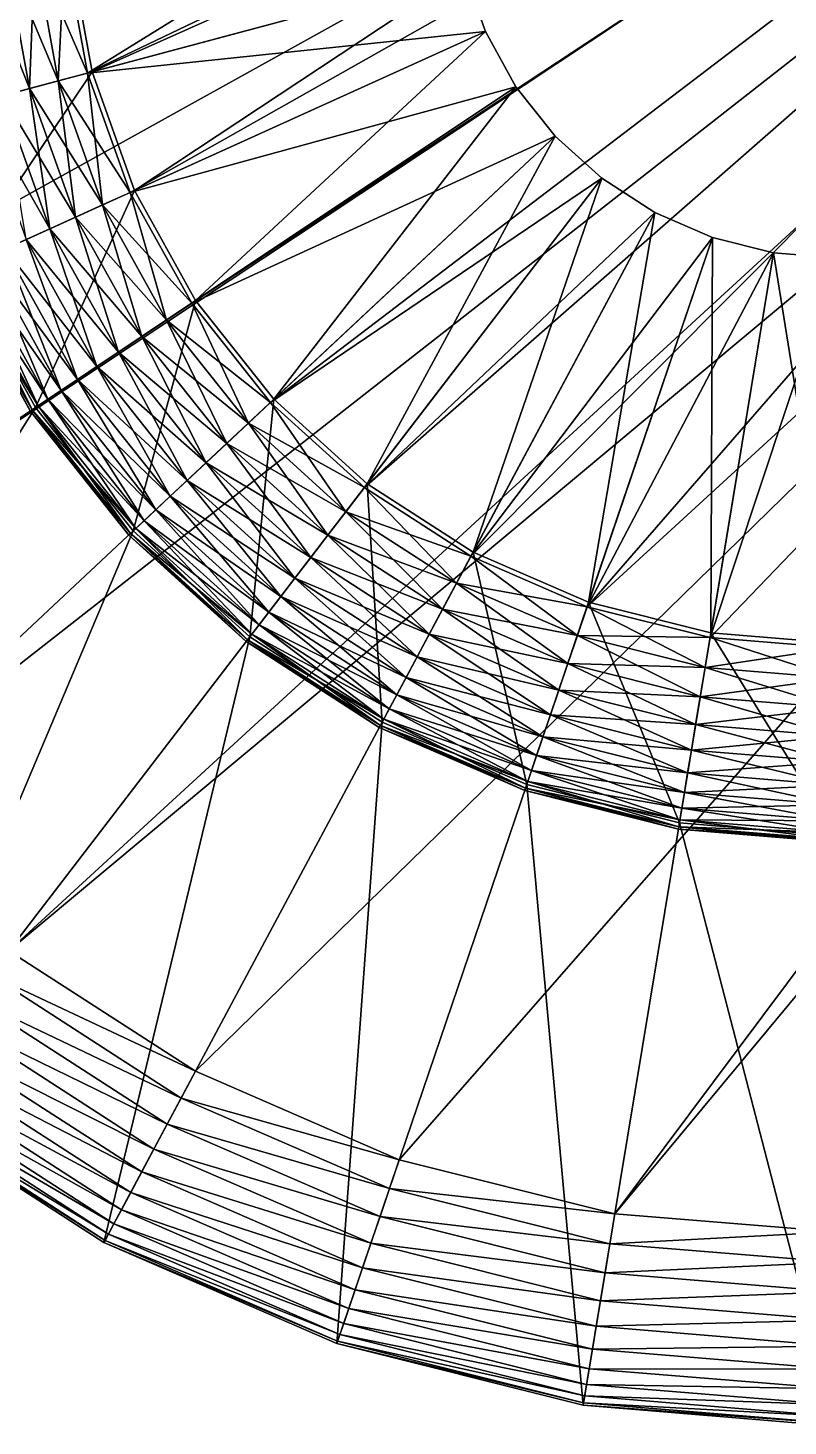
# Model space of a CAD drawing. Header units: millimetres. Extents: x 19.3 to 105.6, y 153.8 to 217.3.
# Drawn here: x 23.56 to 26.67, y 153.79 to 159.51 of the extents above; entities that cross this region are included whole.
import ezdxf

# ---------------------------------------------------------------- set-up
doc = ezdxf.new("R2010")
doc.units = ezdxf.units.MM
doc.layers.get('0').update_dxf_attribs({"color": 132, "linetype": 'CONTINUOUS'})

msp = doc.modelspace()

# ---------------------------------------------------------------- linework, layer by layer
at = {"invisible_edges": 16}
for points in [[(21.336, 159.6001, 21.4312), (21.4982, 158.7063, 21.4312), (31.8749, 163.4442, 21.4312)], [(21.4982, 158.7063, 21.4312), (21.8039, 157.8508, 21.4312), (31.8749, 163.4442, 21.4312)], [(31.8749, 163.4442, 21.4312), (21.8039, 157.8508, 21.4312), (22.2449, 157.0567, 21.4312)], [(31.8749, 163.4442, 21.4312), (22.2449, 157.0567, 21.4312), (22.8095, 156.345, 21.4312)], [(23.4824, 155.7348, 21.4312), (31.8749, 163.4442, 21.4312), (22.8095, 156.345, 21.4312)], [(23.4824, 155.7348, 21.4312), (32.2132, 163.0252, 21.4312), (31.8749, 163.4442, 21.4312)], [(30.1599, 163.2579, 19.0436), (23.8047, 159.3233, 19.0436), (23.7122, 159.833, 19.0436)], [(30.5543, 162.5517, 19.0436), (23.8047, 159.3233, 19.0436), (30.1599, 163.2579, 19.0436)], [(24.2458, 155.2424, 21.4312), (32.2132, 163.0252, 21.4312), (23.4824, 155.7348, 21.4312)], [(25.0792, 154.881, 21.4312), (32.2132, 163.0252, 21.4312), (24.2458, 155.2424, 21.4312)], [(25.9604, 154.6602, 21.4312), (32.2132, 163.0252, 21.4312), (25.0792, 154.881, 21.4312)], [(25.9604, 154.6602, 21.4312), (32.6174, 162.6695, 21.4312), (32.2132, 163.0252, 21.4312)], [(26.8657, 154.5859, 21.4312), (32.6174, 162.6695, 21.4312), (25.9604, 154.6602, 21.4312)], [(30.5543, 162.5517, 19.0436), (23.9791, 158.8354, 19.0436), (23.8047, 159.3233, 19.0436)], [(24.2306, 158.3826, 19.0436), (23.9791, 158.8354, 19.0436), (30.5543, 162.5517, 19.0436)], [(24.5525, 157.9767, 19.0436), (24.2306, 158.3826, 19.0436), (30.5543, 162.5517, 19.0436)], [(24.5525, 157.9767, 19.0436), (30.5543, 162.5517, 19.0436), (24.9363, 157.6287, 19.0436)], [(30.5543, 162.5517, 19.0436), (25.3716, 157.3479, 19.0436), (24.9363, 157.6287, 19.0436)], [(30.5543, 162.5517, 19.0436), (25.8469, 157.1418, 19.0436), (25.3716, 157.3479, 19.0436)], [(31.0625, 161.9224, 19.0436), (25.8469, 157.1418, 19.0436), (30.5543, 162.5517, 19.0436)], [(31.0625, 161.9224, 19.0436), (26.3494, 157.0158, 19.0436), (25.8469, 157.1418, 19.0436)], [(26.8657, 156.9735, 19.0436), (26.3494, 157.0158, 19.0436), (31.0625, 161.9224, 19.0436)], [(25.2985, 159.9885), (23.8231, 159.3282), (23.7312, 159.8349)], [(25.3444, 159.7352), (23.8231, 159.3282), (25.2985, 159.9885)], [(22.9475, 159.7581, 0.7874), (23.7312, 159.8349), (23.0625, 159.1247, 0.7874)], [(23.0625, 159.1247, 0.7874), (23.7312, 159.8349), (23.8231, 159.3282)], [(23.5678, 159.2599, 4.8013), (23.4681, 159.8091, 4.8013), (23.3536, 159.7979, 4.849)], [(23.4566, 159.2302, 18.9571), (23.4681, 159.8091, 19.0048), (23.5678, 159.2599, 19.0048)], [(23.6848, 159.2912, 4.7723), (23.5886, 159.8209, 4.7723), (23.4681, 159.8091, 4.8013)], [(23.5678, 159.2599, 19.0048), (23.4681, 159.8091, 19.0048), (23.5886, 159.8209, 19.0339)], [(23.6848, 159.2912, 4.7723), (23.4681, 159.8091, 4.8013), (23.5678, 159.2599, 4.8013)], [(23.5678, 159.2599, 19.0048), (23.5886, 159.8209, 19.0339), (23.6848, 159.2912, 19.0339)], [(23.8047, 159.3233, 4.7625), (23.7122, 159.833, 4.7625), (23.5886, 159.8209, 4.7723)], [(23.6848, 159.2912, 19.0339), (23.5886, 159.8209, 19.0339), (23.7122, 159.833, 19.0436)], [(23.8047, 159.3233, 4.7625), (23.5886, 159.8209, 4.7723), (23.6848, 159.2912, 4.7723)], [(23.6848, 159.2912, 19.0339), (23.7122, 159.833, 19.0436), (23.8047, 159.3233, 19.0436)], [(23.8047, 159.3233, 4.7625), (25.3444, 159.7352, 4.7625), (23.7122, 159.833, 4.7625)], [(23.5678, 159.2599, 4.8013), (23.3536, 159.7979, 4.849), (23.4566, 159.2302, 4.849)], [(23.8047, 159.3233, 4.7625), (25.4311, 159.4927, 4.7625), (25.3444, 159.7352, 4.7625)], [(25.3444, 159.7352), (23.9964, 158.8433), (23.8231, 159.3282)], [(25.4311, 159.4927), (23.9964, 158.8433), (25.3444, 159.7352)], [(25.3444, 159.7352), (25.3444, 159.7352, 4.7625), (25.4311, 159.4927, 4.7625)], [(25.3444, 159.7352), (25.4311, 159.4927, 4.7625), (25.4311, 159.4927)], [(23.9791, 158.8354, 4.7625), (25.4311, 159.4927, 4.7625), (23.8047, 159.3233, 4.7625)], [(23.9791, 158.8354, 4.7625), (25.5561, 159.2676, 4.7625), (25.4311, 159.4927, 4.7625)], [(25.4311, 159.4927), (24.2464, 158.3931), (23.9964, 158.8433)], [(25.5561, 159.2676), (24.2464, 158.3931), (25.4311, 159.4927)], [(25.4311, 159.4927), (25.4311, 159.4927, 4.7625), (25.5561, 159.2676, 4.7625)], [(25.4311, 159.4927), (25.5561, 159.2676, 4.7625), (25.5561, 159.2676)], [(23.0625, 159.1247, 0.7874), (23.8231, 159.3282), (23.2791, 158.5186, 0.7874)], [(23.2791, 158.5186, 0.7874), (23.8231, 159.3282), (23.9964, 158.8433)], [(23.9791, 158.8354, 4.7625), (23.8047, 159.3233, 4.7625), (23.6848, 159.2912, 4.7723)], [(23.8659, 158.7843, 19.0339), (23.6848, 159.2912, 19.0339), (23.8047, 159.3233, 19.0436)], [(23.8659, 158.7843, 19.0339), (23.8047, 159.3233, 19.0436), (23.9791, 158.8354, 19.0436)], [(23.7556, 158.7343, 4.8013), (23.5678, 159.2599, 4.8013), (23.4566, 159.2302, 4.849)], [(23.6508, 158.6868, 18.9571), (23.4566, 159.2302, 18.9571), (23.5678, 159.2599, 19.0048)], [(23.8659, 158.7843, 4.7723), (23.6848, 159.2912, 4.7723), (23.5678, 159.2599, 4.8013)], [(23.7556, 158.7343, 19.0048), (23.5678, 159.2599, 19.0048), (23.6848, 159.2912, 19.0339)], [(23.8659, 158.7843, 4.7723), (23.5678, 159.2599, 4.8013), (23.7556, 158.7343, 4.8013)], [(23.6508, 158.6868, 18.9571), (23.5678, 159.2599, 19.0048), (23.7556, 158.7343, 19.0048)], [(23.9791, 158.8354, 4.7625), (23.6848, 159.2912, 4.7723), (23.8659, 158.7843, 4.7723)], [(23.7556, 158.7343, 19.0048), (23.6848, 159.2912, 19.0339), (23.8659, 158.7843, 19.0339)], [(24.2306, 158.3826, 4.7625), (25.5561, 159.2676, 4.7625), (23.9791, 158.8354, 4.7625)], [(24.2306, 158.3826, 4.7625), (25.7161, 159.0659, 4.7625), (25.5561, 159.2676, 4.7625)], [(25.5561, 159.2676), (24.5664, 157.9897), (24.2464, 158.3931)], [(25.7161, 159.0659), (24.5664, 157.9897), (25.5561, 159.2676)], [(25.5561, 159.2676), (25.5561, 159.2676, 4.7625), (25.7161, 159.0659, 4.7625)], [(25.5561, 159.2676), (25.7161, 159.0659, 4.7625), (25.7161, 159.0659)], [(23.6508, 158.6868, 4.849), (23.4566, 159.2302, 4.849), (23.354, 159.2027, 4.9141)], [(23.6508, 158.6868, 4.849), (23.354, 159.2027, 4.9141), (23.554, 158.6431, 4.9141)], [(23.7556, 158.7343, 4.8013), (23.4566, 159.2302, 4.849), (23.6508, 158.6868, 4.849)], [(23.554, 158.6431, 18.8921), (23.4566, 159.2302, 18.9571), (23.6508, 158.6868, 18.9571)], [(24.5525, 157.9767, 4.7625), (25.7161, 159.0659, 4.7625), (24.2306, 158.3826, 4.7625)], [(24.5525, 157.9767, 4.7625), (25.9068, 158.893, 4.7625), (25.7161, 159.0659, 4.7625)], [(25.7161, 159.0659), (24.9479, 157.6438), (24.5664, 157.9897)], [(25.9068, 158.893), (24.9479, 157.6438), (25.7161, 159.0659)], [(25.7161, 159.0659), (25.7161, 159.0659, 4.7625), (25.9068, 158.893, 4.7625)], [(25.7161, 159.0659), (25.9068, 158.893, 4.7625), (25.9068, 158.893)], [(24.9363, 157.6287, 4.7625), (25.9068, 158.893, 4.7625), (24.5525, 157.9767, 4.7625)], [(24.9363, 157.6287, 4.7625), (26.1232, 158.7534, 4.7625), (25.9068, 158.893, 4.7625)], [(25.9068, 158.893), (25.3806, 157.3647), (24.9479, 157.6438)], [(26.1232, 158.7534), (25.3806, 157.3647), (25.9068, 158.893)], [(25.9068, 158.893), (25.9068, 158.893, 4.7625), (26.1232, 158.7534, 4.7625)], [(25.9068, 158.893), (26.1232, 158.7534, 4.7625), (26.1232, 158.7534)], [(23.2791, 158.5186, 0.7874), (23.9964, 158.8433), (23.5916, 157.9559, 0.7874)], [(23.5916, 157.9559, 0.7874), (23.9964, 158.8433), (24.2464, 158.3931)], [(24.2306, 158.3826, 4.7625), (23.9791, 158.8354, 4.7625), (23.8659, 158.7843, 4.7723)], [(24.1273, 158.3136, 19.0339), (23.8659, 158.7843, 19.0339), (23.9791, 158.8354, 19.0436)], [(24.1273, 158.3136, 19.0339), (23.9791, 158.8354, 19.0436), (24.2306, 158.3826, 19.0436)], [(24.1273, 158.3136, 4.7723), (23.8659, 158.7843, 4.7723), (23.7556, 158.7343, 4.8013)], [(24.0266, 158.2463, 19.0048), (23.7556, 158.7343, 19.0048), (23.8659, 158.7843, 19.0339)], [(24.2306, 158.3826, 4.7625), (23.8659, 158.7843, 4.7723), (24.1273, 158.3136, 4.7723)], [(24.0266, 158.2463, 19.0048), (23.8659, 158.7843, 19.0339), (24.1273, 158.3136, 19.0339)], [(24.0266, 158.2463, 4.8013), (23.7556, 158.7343, 4.8013), (23.6508, 158.6868, 4.849)], [(23.9309, 158.1824, 18.9571), (23.6508, 158.6868, 18.9571), (23.7556, 158.7343, 19.0048)], [(24.1273, 158.3136, 4.7723), (23.7556, 158.7343, 4.8013), (24.0266, 158.2463, 4.8013)], [(23.9309, 158.1824, 18.9571), (23.7556, 158.7343, 19.0048), (24.0266, 158.2463, 19.0048)], [(25.3716, 157.3479, 4.7625), (26.1232, 158.7534, 4.7625), (24.9363, 157.6287, 4.7625)], [(25.3716, 157.3479, 4.7625), (26.3594, 158.651, 4.7625), (26.1232, 158.7534, 4.7625)], [(26.1232, 158.7534), (25.853, 157.1598), (25.3806, 157.3647)], [(26.3594, 158.651), (25.853, 157.1598), (26.1232, 158.7534)], [(26.1232, 158.7534), (26.1232, 158.7534, 4.7625), (26.3594, 158.651, 4.7625)], [(26.1232, 158.7534), (26.3594, 158.651, 4.7625), (26.3594, 158.651)], [(23.9309, 158.1824, 4.849), (23.6508, 158.6868, 4.849), (23.554, 158.6431, 4.9141)], [(23.8426, 158.1235, 18.8921), (23.554, 158.6431, 18.8921), (23.6508, 158.6868, 18.9571)], [(24.0266, 158.2463, 4.8013), (23.6508, 158.6868, 4.849), (23.9309, 158.1824, 4.849)], [(23.8426, 158.1235, 18.8921), (23.6508, 158.6868, 18.9571), (23.9309, 158.1824, 18.9571)], [(23.8426, 158.1235, 4.9141), (23.554, 158.6431, 4.9141), (23.4677, 158.604, 4.995)], [(23.7638, 158.0709, 18.8112), (23.4677, 158.604, 18.8112), (23.554, 158.6431, 18.8921)], [(23.9309, 158.1824, 4.849), (23.554, 158.6431, 4.9141), (23.8426, 158.1235, 4.9141)], [(23.7638, 158.0709, 18.8112), (23.554, 158.6431, 18.8921), (23.8426, 158.1235, 18.8921)], [(25.8469, 157.1418, 4.7625), (26.3594, 158.651, 4.7625), (25.3716, 157.3479, 4.7625)], [(25.8469, 157.1418, 4.7625), (26.6091, 158.5884, 4.7625), (26.3594, 158.651, 4.7625)], [(26.3594, 158.651), (26.3525, 157.0347), (25.853, 157.1598)], [(26.6091, 158.5884), (26.3525, 157.0347), (26.3594, 158.651)], [(26.3594, 158.651), (26.3594, 158.651, 4.7625), (26.6091, 158.5884, 4.7625)], [(26.3594, 158.651), (26.6091, 158.5884, 4.7625), (26.6091, 158.5884)], [(23.6965, 158.026, 5.0897), (23.3941, 158.5706, 5.0897), (23.3348, 158.5438, 5.1959)], [(23.6424, 157.9898, 18.6103), (23.3348, 158.5438, 18.6103), (23.3941, 158.5706, 18.7165)], [(23.7638, 158.0709, 4.995), (23.4677, 158.604, 4.995), (23.3941, 158.5706, 5.0897)], [(23.6965, 158.026, 18.7165), (23.3941, 158.5706, 18.7165), (23.4677, 158.604, 18.8112)], [(23.7638, 158.0709, 4.995), (23.3941, 158.5706, 5.0897), (23.6965, 158.026, 5.0897)], [(23.6424, 157.9898, 18.6103), (23.3941, 158.5706, 18.7165), (23.6965, 158.026, 18.7165)], [(23.8426, 158.1235, 4.9141), (23.4677, 158.604, 4.995), (23.7638, 158.0709, 4.995)], [(23.6965, 158.026, 18.7165), (23.4677, 158.604, 18.8112), (23.7638, 158.0709, 18.8112)], [(26.3494, 157.0158, 4.7625), (26.6091, 158.5884, 4.7625), (25.8469, 157.1418, 4.7625)], [(26.3494, 157.0158, 4.7625), (26.8657, 158.5674, 4.7625), (26.6091, 158.5884, 4.7625)], [(26.8657, 156.9735, 4.7625), (26.8657, 158.5674, 4.7625), (26.3494, 157.0158, 4.7625)], [(26.6091, 158.5884), (26.8657, 156.9926), (26.3525, 157.0347)], [(26.8657, 158.5674), (26.8657, 156.9926), (26.6091, 158.5884)], [(26.6091, 158.5884), (26.6091, 158.5884, 4.7625), (26.8657, 158.5674, 4.7625)], [(26.6091, 158.5884), (26.8657, 158.5674, 4.7625), (26.8657, 158.5674)], [(21.5848, 156.6159, 2.3749), (23.2791, 158.5186, 2.3749), (23.5916, 157.9559, 2.3749)], [(23.5786, 157.9472, 5.4321), (23.2649, 158.5122, 5.4321), (23.256, 158.5081, 5.5563)], [(23.5705, 157.9418, 18.2499), (23.256, 158.5081, 18.2499), (23.2649, 158.5122, 18.3741)], [(23.5705, 157.9418, 18.2499), (23.5705, 157.9418, 5.5563), (23.256, 158.5081, 5.5563)], [(23.5705, 157.9418, 18.2499), (23.256, 158.5081, 5.5563), (23.256, 158.5081, 18.2499)], [(23.5786, 157.9472, 5.4321), (23.256, 158.5081, 5.5563), (23.5705, 157.9418, 5.5563)], [(23.6028, 157.9633, 5.311), (23.2913, 158.5242, 5.311), (23.2649, 158.5122, 5.4321)], [(23.5786, 157.9472, 18.3741), (23.2649, 158.5122, 18.3741), (23.2913, 158.5242, 18.4952)], [(23.6028, 157.9633, 5.311), (23.2649, 158.5122, 5.4321), (23.5786, 157.9472, 5.4321)], [(23.5705, 157.9418, 18.2499), (23.2649, 158.5122, 18.3741), (23.5786, 157.9472, 18.3741)], [(23.2791, 158.5186, 2.3749), (23.2791, 158.5186, 0.7874), (23.5916, 157.9559, 0.7874)], [(23.2791, 158.5186, 2.3749), (23.5916, 157.9559, 0.7874), (23.5916, 157.9559, 2.3749)], [(23.6424, 157.9898, 5.1959), (23.3348, 158.5438, 5.1959), (23.2913, 158.5242, 5.311)], [(23.6028, 157.9633, 18.4952), (23.2913, 158.5242, 18.4952), (23.3348, 158.5438, 18.6103)], [(23.6424, 157.9898, 5.1959), (23.2913, 158.5242, 5.311), (23.6028, 157.9633, 5.311)], [(23.5786, 157.9472, 18.3741), (23.2913, 158.5242, 18.4952), (23.6028, 157.9633, 18.4952)], [(23.6965, 158.026, 5.0897), (23.3348, 158.5438, 5.1959), (23.6424, 157.9898, 5.1959)], [(23.6028, 157.9633, 18.4952), (23.3348, 158.5438, 18.6103), (23.6424, 157.9898, 18.6103)], [(23.5916, 157.9559, 0.7874), (24.2464, 158.3931), (23.9916, 157.4516, 0.7874)], [(23.9916, 157.4516, 0.7874), (24.2464, 158.3931), (24.5664, 157.9897)], [(24.5525, 157.9767, 4.7625), (24.2306, 158.3826, 4.7625), (24.1273, 158.3136, 4.7723)], [(24.4619, 157.8918, 19.0339), (24.1273, 158.3136, 19.0339), (24.2306, 158.3826, 19.0436)], [(24.4619, 157.8918, 19.0339), (24.2306, 158.3826, 19.0436), (24.5525, 157.9767, 19.0436)], [(24.4619, 157.8918, 4.7723), (24.1273, 158.3136, 4.7723), (24.0266, 158.2463, 4.8013)], [(24.3734, 157.8091, 19.0048), (24.0266, 158.2463, 19.0048), (24.1273, 158.3136, 19.0339)], [(24.5525, 157.9767, 4.7625), (24.1273, 158.3136, 4.7723), (24.4619, 157.8918, 4.7723)], [(24.3734, 157.8091, 19.0048), (24.1273, 158.3136, 19.0339), (24.4619, 157.8918, 19.0339)], [(24.3734, 157.8091, 4.8013), (24.0266, 158.2463, 4.8013), (23.9309, 158.1824, 4.849)], [(24.2894, 157.7304, 18.9571), (23.9309, 158.1824, 18.9571), (24.0266, 158.2463, 19.0048)], [(24.4619, 157.8918, 4.7723), (24.0266, 158.2463, 4.8013), (24.3734, 157.8091, 4.8013)], [(24.2894, 157.7304, 18.9571), (24.0266, 158.2463, 19.0048), (24.3734, 157.8091, 19.0048)], [(24.2894, 157.7304, 4.849), (23.9309, 158.1824, 4.849), (23.8426, 158.1235, 4.9141)], [(24.2119, 157.6578, 18.8921), (23.8426, 158.1235, 18.8921), (23.9309, 158.1824, 18.9571)], [(24.3734, 157.8091, 4.8013), (23.9309, 158.1824, 4.849), (24.2894, 157.7304, 4.849)], [(24.2119, 157.6578, 18.8921), (23.9309, 158.1824, 18.9571), (24.2894, 157.7304, 18.9571)], [(24.2119, 157.6578, 4.9141), (23.8426, 158.1235, 4.9141), (23.7638, 158.0709, 4.995)], [(24.1428, 157.5931, 18.8112), (23.7638, 158.0709, 18.8112), (23.8426, 158.1235, 18.8921)], [(24.2894, 157.7304, 4.849), (23.8426, 158.1235, 4.9141), (24.2119, 157.6578, 4.9141)], [(24.1428, 157.5931, 18.8112), (23.8426, 158.1235, 18.8921), (24.2119, 157.6578, 18.8921)], [(24.1428, 157.5931, 4.995), (23.7638, 158.0709, 4.995), (23.6965, 158.026, 5.0897)], [(24.0837, 157.5378, 18.7165), (23.6965, 158.026, 18.7165), (23.7638, 158.0709, 18.8112)], [(24.2119, 157.6578, 4.9141), (23.7638, 158.0709, 4.995), (24.1428, 157.5931, 4.995)], [(24.0837, 157.5378, 18.7165), (23.7638, 158.0709, 18.8112), (24.1428, 157.5931, 18.8112)], [(24.0362, 157.4933, 5.1959), (23.6424, 157.9898, 5.1959), (23.6028, 157.9633, 5.311)], [(24.0014, 157.4608, 18.4952), (23.6028, 157.9633, 18.4952), (23.6424, 157.9898, 18.6103)], [(24.0837, 157.5378, 5.0897), (23.6965, 158.026, 5.0897), (23.6424, 157.9898, 5.1959)], [(24.0362, 157.4933, 18.6103), (23.6424, 157.9898, 18.6103), (23.6965, 158.026, 18.7165)], [(24.0837, 157.5378, 5.0897), (23.6424, 157.9898, 5.1959), (24.0362, 157.4933, 5.1959)], [(24.0014, 157.4608, 18.4952), (23.6424, 157.9898, 18.6103), (24.0362, 157.4933, 18.6103)], [(24.1428, 157.5931, 4.995), (23.6965, 158.026, 5.0897), (24.0837, 157.5378, 5.0897)], [(24.0362, 157.4933, 18.6103), (23.6965, 158.026, 18.7165), (24.0837, 157.5378, 18.7165)], [(23.9916, 157.4516, 0.7874), (24.5664, 157.9897), (24.4684, 157.0192, 0.7874)], [(24.4684, 157.0192, 0.7874), (24.5664, 157.9897), (24.9479, 157.6438)], [(21.5848, 156.6159, 2.3749), (23.5916, 157.9559, 2.3749), (22.23, 155.8025, 2.3749)], [(22.23, 155.8025, 2.3749), (23.5916, 157.9559, 2.3749), (23.9916, 157.4516, 2.3749)], [(23.9802, 157.4409, 5.4321), (23.5786, 157.9472, 5.4321), (23.5705, 157.9418, 5.5563)], [(23.973, 157.4342, 18.2499), (23.5705, 157.9418, 18.2499), (23.5786, 157.9472, 18.3741)], [(23.973, 157.4342, 18.2499), (23.973, 157.4342, 5.5563), (23.5705, 157.9418, 5.5563)], [(23.973, 157.4342, 18.2499), (23.5705, 157.9418, 5.5563), (23.5705, 157.9418, 18.2499)], [(23.9802, 157.4409, 5.4321), (23.5705, 157.9418, 5.5563), (23.973, 157.4342, 5.5563)], [(24.0014, 157.4608, 5.311), (23.6028, 157.9633, 5.311), (23.5786, 157.9472, 5.4321)], [(23.9802, 157.4409, 18.3741), (23.5786, 157.9472, 18.3741), (23.6028, 157.9633, 18.4952)], [(24.0014, 157.4608, 5.311), (23.5786, 157.9472, 5.4321), (23.9802, 157.4409, 5.4321)], [(23.973, 157.4342, 18.2499), (23.5786, 157.9472, 18.3741), (23.9802, 157.4409, 18.3741)], [(23.5916, 157.9559, 2.3749), (23.5916, 157.9559, 0.7874), (23.9916, 157.4516, 0.7874)], [(23.5916, 157.9559, 2.3749), (23.9916, 157.4516, 0.7874), (23.9916, 157.4516, 2.3749)], [(24.0362, 157.4933, 5.1959), (23.6028, 157.9633, 5.311), (24.0014, 157.4608, 5.311)], [(23.9802, 157.4409, 18.3741), (23.6028, 157.9633, 18.4952), (24.0014, 157.4608, 18.4952)], [(24.9363, 157.6287, 4.7625), (24.5525, 157.9767, 4.7625), (24.4619, 157.8918, 4.7723)], [(24.8607, 157.5302, 19.0339), (24.4619, 157.8918, 19.0339), (24.5525, 157.9767, 19.0436)], [(24.8607, 157.5302, 19.0339), (24.5525, 157.9767, 19.0436), (24.9363, 157.6287, 19.0436)], [(24.8607, 157.5302, 4.7723), (24.4619, 157.8918, 4.7723), (24.3734, 157.8091, 4.8013)], [(24.7869, 157.4341, 19.0048), (24.3734, 157.8091, 19.0048), (24.4619, 157.8918, 19.0339)], [(24.9363, 157.6287, 4.7625), (24.4619, 157.8918, 4.7723), (24.8607, 157.5302, 4.7723)], [(24.7869, 157.4341, 19.0048), (24.4619, 157.8918, 19.0339), (24.8607, 157.5302, 19.0339)], [(24.7869, 157.4341, 4.8013), (24.3734, 157.8091, 4.8013), (24.2894, 157.7304, 4.849)], [(24.7169, 157.3428, 18.9571), (24.2894, 157.7304, 18.9571), (24.3734, 157.8091, 19.0048)], [(24.8607, 157.5302, 4.7723), (24.3734, 157.8091, 4.8013), (24.7869, 157.4341, 4.8013)], [(24.7169, 157.3428, 18.9571), (24.3734, 157.8091, 19.0048), (24.7869, 157.4341, 19.0048)], [(24.7169, 157.3428, 4.849), (24.2894, 157.7304, 4.849), (24.2119, 157.6578, 4.9141)], [(24.6522, 157.2586, 18.8921), (24.2119, 157.6578, 18.8921), (24.2894, 157.7304, 18.9571)], [(24.7869, 157.4341, 4.8013), (24.2894, 157.7304, 4.849), (24.7169, 157.3428, 4.849)], [(24.6522, 157.2586, 18.8921), (24.2894, 157.7304, 18.9571), (24.7169, 157.3428, 18.9571)], [(24.6522, 157.2586, 4.9141), (24.2119, 157.6578, 4.9141), (24.1428, 157.5931, 4.995)], [(24.5945, 157.1835, 18.8112), (24.1428, 157.5931, 18.8112), (24.2119, 157.6578, 18.8921)], [(24.7169, 157.3428, 4.849), (24.2119, 157.6578, 4.9141), (24.6522, 157.2586, 4.9141)], [(24.5945, 157.1835, 18.8112), (24.2119, 157.6578, 18.8921), (24.6522, 157.2586, 18.8921)], [(24.4684, 157.0192, 0.7874), (24.9479, 157.6438), (25.0093, 156.6703, 0.7874)], [(25.0093, 156.6703, 0.7874), (24.9479, 157.6438), (25.3806, 157.3647)], [(24.5945, 157.1835, 4.995), (24.1428, 157.5931, 4.995), (24.0837, 157.5378, 5.0897)], [(24.5453, 157.1193, 18.7165), (24.0837, 157.5378, 18.7165), (24.1428, 157.5931, 18.8112)], [(24.6522, 157.2586, 4.9141), (24.1428, 157.5931, 4.995), (24.5945, 157.1835, 4.995)], [(24.5453, 157.1193, 18.7165), (24.1428, 157.5931, 18.8112), (24.5945, 157.1835, 18.8112)], [(25.3716, 157.3479, 4.7625), (24.9363, 157.6287, 4.7625), (24.8607, 157.5302, 4.7723)], [(25.3131, 157.2384, 19.0339), (24.8607, 157.5302, 19.0339), (24.9363, 157.6287, 19.0436)], [(25.3131, 157.2384, 19.0339), (24.9363, 157.6287, 19.0436), (25.3716, 157.3479, 19.0436)], [(24.5453, 157.1193, 5.0897), (24.0837, 157.5378, 5.0897), (24.0362, 157.4933, 5.1959)], [(24.5056, 157.0677, 18.6103), (24.0362, 157.4933, 18.6103), (24.0837, 157.5378, 18.7165)], [(24.5945, 157.1835, 4.995), (24.0837, 157.5378, 5.0897), (24.5453, 157.1193, 5.0897)], [(24.5056, 157.0677, 18.6103), (24.0837, 157.5378, 18.7165), (24.5453, 157.1193, 18.7165)], [(25.3131, 157.2384, 4.7723), (24.8607, 157.5302, 4.7723), (24.7869, 157.4341, 4.8013)], [(25.256, 157.1316, 19.0048), (24.7869, 157.4341, 19.0048), (24.8607, 157.5302, 19.0339)], [(25.3716, 157.3479, 4.7625), (24.8607, 157.5302, 4.7723), (25.3131, 157.2384, 4.7723)], [(25.256, 157.1316, 19.0048), (24.8607, 157.5302, 19.0339), (25.3131, 157.2384, 19.0339)], [(24.5056, 157.0677, 5.1959), (24.0362, 157.4933, 5.1959), (24.0014, 157.4608, 5.311)], [(24.4766, 157.0299, 18.4952), (24.0014, 157.4608, 18.4952), (24.0362, 157.4933, 18.6103)], [(24.5453, 157.1193, 5.0897), (24.0362, 157.4933, 5.1959), (24.5056, 157.0677, 5.1959)], [(24.4766, 157.0299, 18.4952), (24.0362, 157.4933, 18.6103), (24.5056, 157.0677, 18.6103)], [(22.23, 155.8025, 2.3749), (23.9916, 157.4516, 2.3749), (22.9991, 155.1051, 2.3749)], [(22.9991, 155.1051, 2.3749), (23.9916, 157.4516, 2.3749), (24.4684, 157.0192, 2.3749)], [(24.4589, 157.0068, 5.4321), (23.9802, 157.4409, 5.4321), (23.973, 157.4342, 5.5563)], [(24.4529, 156.9991, 18.2499), (23.973, 157.4342, 18.2499), (23.9802, 157.4409, 18.3741)], [(24.4529, 156.9991, 18.2499), (24.4529, 156.9991, 5.5563), (23.973, 157.4342, 5.5563)], [(24.4529, 156.9991, 18.2499), (23.973, 157.4342, 5.5563), (23.973, 157.4342, 18.2499)], [(24.4589, 157.0068, 5.4321), (23.973, 157.4342, 5.5563), (24.4529, 156.9991, 5.5563)], [(24.4766, 157.0299, 5.311), (24.0014, 157.4608, 5.311), (23.9802, 157.4409, 5.4321)], [(24.4589, 157.0068, 18.3741), (23.9802, 157.4409, 18.3741), (24.0014, 157.4608, 18.4952)], [(24.4766, 157.0299, 5.311), (23.9802, 157.4409, 5.4321), (24.4589, 157.0068, 5.4321)], [(24.4529, 156.9991, 18.2499), (23.9802, 157.4409, 18.3741), (24.4589, 157.0068, 18.3741)], [(23.9916, 157.4516, 2.3749), (23.9916, 157.4516, 0.7874), (24.4684, 157.0192, 0.7874)], [(23.9916, 157.4516, 2.3749), (24.4684, 157.0192, 0.7874), (24.4684, 157.0192, 2.3749)], [(24.5056, 157.0677, 5.1959), (24.0014, 157.4608, 5.311), (24.4766, 157.0299, 5.311)], [(24.4589, 157.0068, 18.3741), (24.0014, 157.4608, 18.4952), (24.4766, 157.0299, 18.4952)], [(25.256, 157.1316, 4.8013), (24.7869, 157.4341, 4.8013), (24.7169, 157.3428, 4.849)], [(25.2017, 157.0301, 18.9571), (24.7169, 157.3428, 18.9571), (24.7869, 157.4341, 19.0048)], [(25.3131, 157.2384, 4.7723), (24.7869, 157.4341, 4.8013), (25.256, 157.1316, 4.8013)], [(25.2017, 157.0301, 18.9571), (24.7869, 157.4341, 19.0048), (25.256, 157.1316, 19.0048)], [(25.0093, 156.6703, 0.7874), (25.3806, 157.3647), (25.5999, 156.4142, 0.7874)], [(25.5999, 156.4142, 0.7874), (25.3806, 157.3647), (25.853, 157.1598)], [(25.2017, 157.0301, 4.849), (24.7169, 157.3428, 4.849), (24.6522, 157.2586, 4.9141)], [(25.1516, 156.9364, 18.8921), (24.6522, 157.2586, 18.8921), (24.7169, 157.3428, 18.9571)], [(25.256, 157.1316, 4.8013), (24.7169, 157.3428, 4.849), (25.2017, 157.0301, 4.849)], [(25.1516, 156.9364, 18.8921), (24.7169, 157.3428, 18.9571), (25.2017, 157.0301, 18.9571)], [(25.8469, 157.1418, 4.7625), (25.3716, 157.3479, 4.7625), (25.3131, 157.2384, 4.7723)], [(25.807, 157.0242, 19.0339), (25.3131, 157.2384, 19.0339), (25.3716, 157.3479, 19.0436)], [(25.807, 157.0242, 19.0339), (25.3716, 157.3479, 19.0436), (25.8469, 157.1418, 19.0436)], [(25.1516, 156.9364, 4.9141), (24.6522, 157.2586, 4.9141), (24.5945, 157.1835, 4.995)], [(25.107, 156.8529, 18.8112), (24.5945, 157.1835, 18.8112), (24.6522, 157.2586, 18.8921)], [(25.2017, 157.0301, 4.849), (24.6522, 157.2586, 4.9141), (25.1516, 156.9364, 4.9141)], [(25.107, 156.8529, 18.8112), (24.6522, 157.2586, 18.8921), (25.1516, 156.9364, 18.8921)], [(25.807, 157.0242, 4.7723), (25.3131, 157.2384, 4.7723), (25.256, 157.1316, 4.8013)], [(25.768, 156.9095, 19.0048), (25.256, 157.1316, 19.0048), (25.3131, 157.2384, 19.0339)], [(25.8469, 157.1418, 4.7625), (25.3131, 157.2384, 4.7723), (25.807, 157.0242, 4.7723)], [(25.768, 156.9095, 19.0048), (25.3131, 157.2384, 19.0339), (25.807, 157.0242, 19.0339)], [(25.107, 156.8529, 4.995), (24.5945, 157.1835, 4.995), (24.5453, 157.1193, 5.0897)], [(25.0688, 156.7816, 18.7165), (24.5453, 157.1193, 18.7165), (24.5945, 157.1835, 18.8112)], [(25.1516, 156.9364, 4.9141), (24.5945, 157.1835, 4.995), (25.107, 156.8529, 4.995)], [(25.0688, 156.7816, 18.7165), (24.5945, 157.1835, 18.8112), (25.107, 156.8529, 18.8112)], [(25.768, 156.9095, 4.8013), (25.256, 157.1316, 4.8013), (25.2017, 157.0301, 4.849)], [(25.731, 156.8005, 18.9571), (25.2017, 157.0301, 18.9571), (25.256, 157.1316, 19.0048)], [(25.807, 157.0242, 4.7723), (25.256, 157.1316, 4.8013), (25.768, 156.9095, 4.8013)], [(25.731, 156.8005, 18.9571), (25.256, 157.1316, 19.0048), (25.768, 156.9095, 19.0048)], [(25.5999, 156.4142, 0.7874), (25.853, 157.1598), (26.2242, 156.2578, 0.7874)], [(26.3494, 157.0158, 4.7625), (25.8469, 157.1418, 4.7625), (25.807, 157.0242, 4.7723)], [(26.3292, 156.8933, 19.0339), (25.807, 157.0242, 19.0339), (25.8469, 157.1418, 19.0436)], [(26.3292, 156.8933, 19.0339), (25.8469, 157.1418, 19.0436), (26.3494, 157.0158, 19.0436)], [(26.2242, 156.2578, 0.7874), (25.853, 157.1598), (26.3525, 157.0347)], [(25.0381, 156.7242, 5.1959), (24.5056, 157.0677, 5.1959), (24.4766, 157.0299, 5.311)], [(25.0157, 156.6822, 18.4952), (24.4766, 157.0299, 18.4952), (24.5056, 157.0677, 18.6103)], [(25.0688, 156.7816, 5.0897), (24.5453, 157.1193, 5.0897), (24.5056, 157.0677, 5.1959)], [(25.0381, 156.7242, 18.6103), (24.5056, 157.0677, 18.6103), (24.5453, 157.1193, 18.7165)], [(25.0688, 156.7816, 5.0897), (24.5056, 157.0677, 5.1959), (25.0381, 156.7242, 5.1959)], [(25.0157, 156.6822, 18.4952), (24.5056, 157.0677, 18.6103), (25.0381, 156.7242, 18.6103)], [(25.107, 156.8529, 4.995), (24.5453, 157.1193, 5.0897), (25.0688, 156.7816, 5.0897)], [(25.0381, 156.7242, 18.6103), (24.5453, 157.1193, 18.7165), (25.0688, 156.7816, 18.7165)], [(22.9991, 155.1051, 2.3749), (24.4684, 157.0192, 2.3749), (23.8715, 154.5424, 2.3749)], [(23.8715, 154.5424, 2.3749), (24.4684, 157.0192, 2.3749), (25.0093, 156.6703, 2.3749)], [(25.002, 156.6565, 5.4321), (24.4589, 157.0068, 5.4321), (24.4529, 156.9991, 5.5563)], [(24.9973, 156.6479, 18.2499), (24.4529, 156.9991, 18.2499), (24.4589, 157.0068, 18.3741)], [(25.0157, 156.6822, 5.311), (24.4766, 157.0299, 5.311), (24.4589, 157.0068, 5.4321)], [(25.002, 156.6565, 18.3741), (24.4589, 157.0068, 18.3741), (24.4766, 157.0299, 18.4952)], [(25.0157, 156.6822, 5.311), (24.4589, 157.0068, 5.4321), (25.002, 156.6565, 5.4321)], [(24.9973, 156.6479, 18.2499), (24.4589, 157.0068, 18.3741), (25.002, 156.6565, 18.3741)], [(24.4684, 157.0192, 2.3749), (24.4684, 157.0192, 0.7874), (25.0093, 156.6703, 0.7874)], [(24.4684, 157.0192, 2.3749), (25.0093, 156.6703, 0.7874), (25.0093, 156.6703, 2.3749)], [(25.0381, 156.7242, 5.1959), (24.4766, 157.0299, 5.311), (25.0157, 156.6822, 5.311)], [(25.002, 156.6565, 18.3741), (24.4766, 157.0299, 18.4952), (25.0157, 156.6822, 18.4952)], [(25.731, 156.8005, 4.849), (25.2017, 157.0301, 4.849), (25.1516, 156.9364, 4.9141)], [(25.6969, 156.7, 18.8921), (25.1516, 156.9364, 18.8921), (25.2017, 157.0301, 18.9571)], [(25.768, 156.9095, 4.8013), (25.2017, 157.0301, 4.849), (25.731, 156.8005, 4.849)], [(25.6969, 156.7, 18.8921), (25.2017, 157.0301, 18.9571), (25.731, 156.8005, 18.9571)], [(26.3292, 156.8933, 4.7723), (25.807, 157.0242, 4.7723), (25.768, 156.9095, 4.8013)], [(26.3095, 156.7738, 19.0048), (25.768, 156.9095, 19.0048), (25.807, 157.0242, 19.0339)], [(26.3494, 157.0158, 4.7625), (25.807, 157.0242, 4.7723), (26.3292, 156.8933, 4.7723)], [(26.3095, 156.7738, 19.0048), (25.807, 157.0242, 19.0339), (26.3292, 156.8933, 19.0339)], [(26.2242, 156.2578, 0.7874), (26.3525, 157.0347), (26.8657, 156.2052, 0.7874)], [(26.8657, 156.9735, 4.7625), (26.3494, 157.0158, 4.7625), (26.3292, 156.8933, 4.7723)], [(26.8657, 156.8493, 19.0339), (26.3292, 156.8933, 19.0339), (26.3494, 157.0158, 19.0436)], [(26.8657, 156.8493, 19.0339), (26.3494, 157.0158, 19.0436), (26.8657, 156.9735, 19.0436)], [(26.8657, 156.2052, 0.7874), (26.3525, 157.0347), (26.8657, 156.9926)], [(24.9973, 156.6479, 18.2499), (24.9973, 156.6479, 5.5563), (24.4529, 156.9991, 5.5563)], [(24.9973, 156.6479, 18.2499), (24.4529, 156.9991, 5.5563), (24.4529, 156.9991, 18.2499)], [(25.002, 156.6565, 5.4321), (24.4529, 156.9991, 5.5563), (24.9973, 156.6479, 5.5563)], [(26.8657, 156.9735, 4.7625), (26.3292, 156.8933, 4.7723), (26.8657, 156.8493, 4.7723)], [(25.6969, 156.7, 4.9141), (25.1516, 156.9364, 4.9141), (25.107, 156.8529, 4.995)], [(25.6664, 156.6103, 18.8112), (25.107, 156.8529, 18.8112), (25.1516, 156.9364, 18.8921)], [(25.731, 156.8005, 4.849), (25.1516, 156.9364, 4.9141), (25.6969, 156.7, 4.9141)], [(25.6664, 156.6103, 18.8112), (25.1516, 156.9364, 18.8921), (25.6969, 156.7, 18.8921)], [(26.3095, 156.7738, 4.8013), (25.768, 156.9095, 4.8013), (25.731, 156.8005, 4.849)], [(26.2907, 156.6603, 18.9571), (25.731, 156.8005, 18.9571), (25.768, 156.9095, 19.0048)], [(26.3292, 156.8933, 4.7723), (25.768, 156.9095, 4.8013), (26.3095, 156.7738, 4.8013)], [(26.2907, 156.6603, 18.9571), (25.768, 156.9095, 19.0048), (26.3095, 156.7738, 19.0048)], [(26.8657, 156.8493, 4.7723), (26.3292, 156.8933, 4.7723), (26.3095, 156.7738, 4.8013)], [(26.8657, 156.7282, 19.0048), (26.3095, 156.7738, 19.0048), (26.3292, 156.8933, 19.0339)], [(26.8657, 156.7282, 19.0048), (26.3292, 156.8933, 19.0339), (26.8657, 156.8493, 19.0339)], [(25.6664, 156.6103, 4.995), (25.107, 156.8529, 4.995), (25.0688, 156.7816, 5.0897)], [(25.6404, 156.5337, 18.7165), (25.0688, 156.7816, 18.7165), (25.107, 156.8529, 18.8112)], [(25.6969, 156.7, 4.9141), (25.107, 156.8529, 4.995), (25.6664, 156.6103, 4.995)], [(25.6404, 156.5337, 18.7165), (25.107, 156.8529, 18.8112), (25.6664, 156.6103, 18.8112)], [(26.8657, 156.8493, 4.7723), (26.3095, 156.7738, 4.8013), (26.8657, 156.7282, 4.8013)], [(25.6404, 156.5337, 5.0897), (25.0688, 156.7816, 5.0897), (25.0381, 156.7242, 5.1959)], [(25.6195, 156.4721, 18.6103), (25.0381, 156.7242, 18.6103), (25.0688, 156.7816, 18.7165)], [(25.6664, 156.6103, 4.995), (25.0688, 156.7816, 5.0897), (25.6404, 156.5337, 5.0897)], [(25.6195, 156.4721, 18.6103), (25.0688, 156.7816, 18.7165), (25.6404, 156.5337, 18.7165)], [(26.2907, 156.6603, 4.849), (25.731, 156.8005, 4.849), (25.6969, 156.7, 4.9141)], [(26.2734, 156.5555, 18.8921), (25.6969, 156.7, 18.8921), (25.731, 156.8005, 18.9571)], [(26.3095, 156.7738, 4.8013), (25.731, 156.8005, 4.849), (26.2907, 156.6603, 4.849)], [(26.2734, 156.5555, 18.8921), (25.731, 156.8005, 18.9571), (26.2907, 156.6603, 18.9571)], [(25.6195, 156.4721, 5.1959), (25.0381, 156.7242, 5.1959), (25.0157, 156.6822, 5.311)], [(25.6042, 156.427, 18.4952), (25.0157, 156.6822, 18.4952), (25.0381, 156.7242, 18.6103)], [(25.6404, 156.5337, 5.0897), (25.0381, 156.7242, 5.1959), (25.6195, 156.4721, 5.1959)], [(25.6042, 156.427, 18.4952), (25.0381, 156.7242, 18.6103), (25.6195, 156.4721, 18.6103)], [(26.8657, 156.7282, 4.8013), (26.3095, 156.7738, 4.8013), (26.2907, 156.6603, 4.849)], [(26.8657, 156.6131, 18.9571), (26.2907, 156.6603, 18.9571), (26.3095, 156.7738, 19.0048)], [(26.8657, 156.7282, 4.8013), (26.2907, 156.6603, 4.849), (26.8657, 156.6131, 4.849)], [(26.8657, 156.6131, 18.9571), (26.3095, 156.7738, 19.0048), (26.8657, 156.7282, 19.0048)], [(23.8715, 154.5424, 2.3749), (25.0093, 156.6703, 2.3749), (24.824, 154.1293, 2.3749)], [(24.824, 154.1293, 2.3749), (25.0093, 156.6703, 2.3749), (25.5999, 156.4142, 2.3749)], [(25.6042, 156.427, 5.311), (25.0157, 156.6822, 5.311), (25.002, 156.6565, 5.4321)], [(25.5948, 156.3994, 18.3741), (25.002, 156.6565, 18.3741), (25.0157, 156.6822, 18.4952)], [(25.0093, 156.6703, 2.3749), (25.0093, 156.6703, 0.7874), (25.5999, 156.4142, 0.7874)], [(25.0093, 156.6703, 2.3749), (25.5999, 156.4142, 0.7874), (25.5999, 156.4142, 2.3749)], [(25.6195, 156.4721, 5.1959), (25.0157, 156.6822, 5.311), (25.6042, 156.427, 5.311)], [(25.5948, 156.3994, 18.3741), (25.0157, 156.6822, 18.4952), (25.6042, 156.427, 18.4952)], [(26.2734, 156.5555, 4.9141), (25.6969, 156.7, 4.9141), (25.6664, 156.6103, 4.995)], [(26.258, 156.4621, 18.8112), (25.6664, 156.6103, 18.8112), (25.6969, 156.7, 18.8921)], [(26.2907, 156.6603, 4.849), (25.6969, 156.7, 4.9141), (26.2734, 156.5555, 4.9141)], [(26.258, 156.4621, 18.8112), (25.6969, 156.7, 18.8921), (26.2734, 156.5555, 18.8921)], [(25.5948, 156.3994, 5.4321), (25.002, 156.6565, 5.4321), (24.9973, 156.6479, 5.5563)], [(25.5917, 156.3902, 18.2499), (24.9973, 156.6479, 18.2499), (25.002, 156.6565, 18.3741)], [(25.5917, 156.3902, 18.2499), (25.5917, 156.3902, 5.5563), (24.9973, 156.6479, 5.5563)], [(25.5917, 156.3902, 18.2499), (24.9973, 156.6479, 5.5563), (24.9973, 156.6479, 18.2499)], [(25.5948, 156.3994, 5.4321), (24.9973, 156.6479, 5.5563), (25.5917, 156.3902, 5.5563)], [(25.6042, 156.427, 5.311), (25.002, 156.6565, 5.4321), (25.5948, 156.3994, 5.4321)], [(25.5917, 156.3902, 18.2499), (25.002, 156.6565, 18.3741), (25.5948, 156.3994, 18.3741)], [(26.258, 156.4621, 4.995), (25.6664, 156.6103, 4.995), (25.6404, 156.5337, 5.0897)], [(26.2448, 156.3823, 18.7165), (25.6404, 156.5337, 18.7165), (25.6664, 156.6103, 18.8112)], [(26.2734, 156.5555, 4.9141), (25.6664, 156.6103, 4.995), (26.258, 156.4621, 4.995)], [(26.2448, 156.3823, 18.7165), (25.6664, 156.6103, 18.8112), (26.258, 156.4621, 18.8112)], [(26.8657, 156.6131, 4.849), (26.2907, 156.6603, 4.849), (26.2734, 156.5555, 4.9141)], [(26.8657, 156.5069, 18.8921), (26.2734, 156.5555, 18.8921), (26.2907, 156.6603, 18.9571)], [(26.8657, 156.6131, 4.849), (26.2734, 156.5555, 4.9141), (26.8657, 156.5069, 4.9141)], [(26.8657, 156.5069, 18.8921), (26.2907, 156.6603, 18.9571), (26.8657, 156.6131, 18.9571)], [(26.8657, 156.5069, 4.9141), (26.2734, 156.5555, 4.9141), (26.258, 156.4621, 4.995)], [(26.8657, 156.4122, 18.8112), (26.258, 156.4621, 18.8112), (26.2734, 156.5555, 18.8921)], [(26.8657, 156.4122, 18.8112), (26.2734, 156.5555, 18.8921), (26.8657, 156.5069, 18.8921)], [(26.2448, 156.3823, 5.0897), (25.6404, 156.5337, 5.0897), (25.6195, 156.4721, 5.1959)], [(26.2342, 156.3181, 18.6103), (25.6195, 156.4721, 18.6103), (25.6404, 156.5337, 18.7165)], [(26.258, 156.4621, 4.995), (25.6404, 156.5337, 5.0897), (26.2448, 156.3823, 5.0897)], [(26.2342, 156.3181, 18.6103), (25.6404, 156.5337, 18.7165), (26.2448, 156.3823, 18.7165)], [(26.8657, 156.5069, 4.9141), (26.258, 156.4621, 4.995), (26.8657, 156.4122, 4.995)], [(26.2342, 156.3181, 5.1959), (25.6195, 156.4721, 5.1959), (25.6042, 156.427, 5.311)], [(26.2264, 156.271, 18.4952), (25.6042, 156.427, 18.4952), (25.6195, 156.4721, 18.6103)], [(26.2448, 156.3823, 5.0897), (25.6195, 156.4721, 5.1959), (26.2342, 156.3181, 5.1959)], [(26.2264, 156.271, 18.4952), (25.6195, 156.4721, 18.6103), (26.2342, 156.3181, 18.6103)], [(26.8657, 156.4122, 4.995), (26.258, 156.4621, 4.995), (26.2448, 156.3823, 5.0897)], [(26.8657, 156.3313, 18.7165), (26.2448, 156.3823, 18.7165), (26.258, 156.4621, 18.8112)], [(26.8657, 156.3313, 18.7165), (26.258, 156.4621, 18.8112), (26.8657, 156.4122, 18.8112)], [(24.824, 154.1293, 2.3749), (25.5999, 156.4142, 2.3749), (25.831, 153.877, 2.3749)], [(26.2217, 156.2424, 5.4321), (25.5948, 156.3994, 5.4321), (25.5917, 156.3902, 5.5563)], [(26.2201, 156.2327, 18.2499), (25.5917, 156.3902, 18.2499), (25.5948, 156.3994, 18.3741)], [(26.2201, 156.2327, 18.2499), (26.2201, 156.2327, 5.5563), (25.5917, 156.3902, 5.5563)], [(26.2201, 156.2327, 18.2499), (25.5917, 156.3902, 5.5563), (25.5917, 156.3902, 18.2499)], [(26.2217, 156.2424, 5.4321), (25.5917, 156.3902, 5.5563), (26.2201, 156.2327, 5.5563)], [(26.2264, 156.271, 5.311), (25.6042, 156.427, 5.311), (25.5948, 156.3994, 5.4321)], [(26.2217, 156.2424, 18.3741), (25.5948, 156.3994, 18.3741), (25.6042, 156.427, 18.4952)], [(26.2264, 156.271, 5.311), (25.5948, 156.3994, 5.4321), (26.2217, 156.2424, 5.4321)], [(26.2201, 156.2327, 18.2499), (25.5948, 156.3994, 18.3741), (26.2217, 156.2424, 18.3741)], [(25.831, 153.877, 2.3749), (25.5999, 156.4142, 2.3749), (26.2242, 156.2578, 2.3749)], [(25.5999, 156.4142, 2.3749), (25.5999, 156.4142, 0.7874), (26.2242, 156.2578, 0.7874)], [(25.5999, 156.4142, 2.3749), (26.2242, 156.2578, 0.7874), (26.2242, 156.2578, 2.3749)], [(26.2342, 156.3181, 5.1959), (25.6042, 156.427, 5.311), (26.2264, 156.271, 5.311)], [(26.2217, 156.2424, 18.3741), (25.6042, 156.427, 18.4952), (26.2264, 156.271, 18.4952)], [(26.8657, 156.3313, 5.0897), (26.2448, 156.3823, 5.0897), (26.2342, 156.3181, 5.1959)], [(26.8657, 156.2663, 18.6103), (26.2342, 156.3181, 18.6103), (26.2448, 156.3823, 18.7165)], [(26.8657, 156.4122, 4.995), (26.2448, 156.3823, 5.0897), (26.8657, 156.3313, 5.0897)], [(26.8657, 156.2663, 18.6103), (26.2448, 156.3823, 18.7165), (26.8657, 156.3313, 18.7165)], [(26.8657, 156.3313, 5.0897), (26.2342, 156.3181, 5.1959), (26.8657, 156.2663, 5.1959)], [(26.8657, 156.2186, 5.311), (26.2264, 156.271, 5.311), (26.2217, 156.2424, 5.4321)], [(26.8657, 156.1895, 18.3741), (26.2217, 156.2424, 18.3741), (26.2264, 156.271, 18.4952)], [(26.8657, 156.2663, 5.1959), (26.2342, 156.3181, 5.1959), (26.2264, 156.271, 5.311)], [(26.8657, 156.2186, 18.4952), (26.2264, 156.271, 18.4952), (26.2342, 156.3181, 18.6103)], [(26.8657, 156.2663, 5.1959), (26.2264, 156.271, 5.311), (26.8657, 156.2186, 5.311)], [(26.8657, 156.1895, 18.3741), (26.2264, 156.271, 18.4952), (26.8657, 156.2186, 18.4952)], [(26.8657, 156.2186, 18.4952), (26.2342, 156.3181, 18.6103), (26.8657, 156.2663, 18.6103)], [(25.831, 153.877, 2.3749), (26.2242, 156.2578, 2.3749), (26.8657, 153.7921, 2.3749)], [(26.8657, 156.1895, 5.4321), (26.2217, 156.2424, 5.4321), (26.2201, 156.2327, 5.5563)], [(26.8657, 156.1797, 18.2499), (26.2201, 156.2327, 18.2499), (26.2217, 156.2424, 18.3741)], [(26.8657, 156.1797, 18.2499), (26.8657, 156.1797, 5.5563), (26.2201, 156.2327, 5.5563)], [(26.8657, 156.1797, 18.2499), (26.2201, 156.2327, 5.5563), (26.2201, 156.2327, 18.2499)], [(26.8657, 156.1895, 5.4321), (26.2201, 156.2327, 5.5563), (26.8657, 156.1797, 5.5563)], [(26.8657, 156.2186, 5.311), (26.2217, 156.2424, 5.4321), (26.8657, 156.1895, 5.4321)], [(26.8657, 156.1797, 18.2499), (26.2217, 156.2424, 18.3741), (26.8657, 156.1895, 18.3741)], [(26.8657, 153.7921, 2.3749), (26.2242, 156.2578, 2.3749), (26.8657, 156.2052, 2.3749)], [(26.2242, 156.2578, 2.3749), (26.2242, 156.2578, 0.7874), (26.8657, 156.2052, 0.7874)], [(26.2242, 156.2578, 2.3749), (26.8657, 156.2052, 0.7874), (26.8657, 156.2052, 2.3749)], [(24.2458, 155.2424, 21.4312), (23.4824, 155.7348, 21.4312), (23.4068, 155.6363, 21.4215)], [(24.1872, 155.1329, 21.4215), (23.4068, 155.6363, 21.4215), (23.3331, 155.5402, 21.3924)], [(24.2458, 155.2424, 21.4312), (23.4068, 155.6363, 21.4215), (24.1872, 155.1329, 21.4215)], [(24.1301, 155.0261, 21.3924), (23.3331, 155.5402, 21.3924), (23.263, 155.4489, 21.3447)], [(24.1872, 155.1329, 21.4215), (23.3331, 155.5402, 21.3924), (24.1301, 155.0261, 21.3924)], [(24.0759, 154.9246, 21.3447), (23.263, 155.4489, 21.3447), (23.1983, 155.3647, 21.2797)], [(24.1301, 155.0261, 21.3924), (23.263, 155.4489, 21.3447), (24.0759, 154.9246, 21.3447)], [(24.0258, 154.8309, 21.2797), (23.1983, 155.3647, 21.2797), (23.1406, 155.2896, 21.1988)], [(24.0759, 154.9246, 21.3447), (23.1983, 155.3647, 21.2797), (24.0258, 154.8309, 21.2797)], [(23.9811, 154.7474, 21.1988), (23.1406, 155.2896, 21.1988), (23.0914, 155.2254, 21.1041)], [(24.0258, 154.8309, 21.2797), (23.1406, 155.2896, 21.1988), (23.9811, 154.7474, 21.1988)], [(25.0792, 154.881, 21.4312), (24.2458, 155.2424, 21.4312), (24.1872, 155.1329, 21.4215)], [(23.943, 154.6761, 21.1041), (23.0914, 155.2254, 21.1041), (23.0518, 155.1738, 20.9979)], [(23.9811, 154.7474, 21.1988), (23.0914, 155.2254, 21.1041), (23.943, 154.6761, 21.1041)], [(23.8898, 154.5767, 20.8828), (23.0227, 155.136, 20.8828), (23.005, 155.1129, 20.7617)], [(23.9123, 154.6187, 20.9979), (23.0518, 155.1738, 20.9979), (23.0227, 155.136, 20.8828)], [(23.9123, 154.6187, 20.9979), (23.0227, 155.136, 20.8828), (23.8898, 154.5767, 20.8828)], [(23.943, 154.6761, 21.1041), (23.0518, 155.1738, 20.9979), (23.9123, 154.6187, 20.9979)], [(25.0393, 154.7634, 21.4215), (24.1872, 155.1329, 21.4215), (24.1301, 155.0261, 21.3924)], [(25.0792, 154.881, 21.4312), (24.1872, 155.1329, 21.4215), (25.0393, 154.7634, 21.4215)], [(23.8761, 154.551, 20.7617), (23.005, 155.1129, 20.7617), (22.9991, 155.1051, 20.6375)], [(22.9991, 155.1051, 20.6375), (22.9991, 155.1051, 2.3749), (23.8715, 154.5424, 2.3749)], [(22.9991, 155.1051, 20.6375), (23.8715, 154.5424, 2.3749), (23.8715, 154.5424, 20.6375)], [(23.8761, 154.551, 20.7617), (22.9991, 155.1051, 20.6375), (23.8715, 154.5424, 20.6375)], [(23.8898, 154.5767, 20.8828), (23.005, 155.1129, 20.7617), (23.8761, 154.551, 20.7617)], [(25.0003, 154.6487, 21.3924), (24.1301, 155.0261, 21.3924), (24.0759, 154.9246, 21.3447)], [(25.0393, 154.7634, 21.4215), (24.1301, 155.0261, 21.3924), (25.0003, 154.6487, 21.3924)], [(24.9633, 154.5397, 21.3447), (24.0759, 154.9246, 21.3447), (24.0258, 154.8309, 21.2797)], [(25.0003, 154.6487, 21.3924), (24.0759, 154.9246, 21.3447), (24.9633, 154.5397, 21.3447)], [(25.9604, 154.6602, 21.4312), (25.0792, 154.881, 21.4312), (25.0393, 154.7634, 21.4215)], [(24.9292, 154.4392, 21.2797), (24.0258, 154.8309, 21.2797), (23.9811, 154.7474, 21.1988)], [(24.9633, 154.5397, 21.3447), (24.0258, 154.8309, 21.2797), (24.9292, 154.4392, 21.2797)], [(24.8987, 154.3495, 21.1988), (23.9811, 154.7474, 21.1988), (23.943, 154.6761, 21.1041)], [(24.9292, 154.4392, 21.2797), (23.9811, 154.7474, 21.1988), (24.8987, 154.3495, 21.1988)], [(25.9401, 154.5376, 21.4215), (25.0393, 154.7634, 21.4215), (25.0003, 154.6487, 21.3924)], [(25.9604, 154.6602, 21.4312), (25.0393, 154.7634, 21.4215), (25.9401, 154.5376, 21.4215)], [(24.8727, 154.2729, 21.1041), (23.943, 154.6761, 21.1041), (23.9123, 154.6187, 20.9979)], [(24.8987, 154.3495, 21.1988), (23.943, 154.6761, 21.1041), (24.8727, 154.2729, 21.1041)], [(24.8518, 154.2113, 20.9979), (23.9123, 154.6187, 20.9979), (23.8898, 154.5767, 20.8828)], [(24.8727, 154.2729, 21.1041), (23.9123, 154.6187, 20.9979), (24.8518, 154.2113, 20.9979)], [(25.9204, 154.4182, 21.3924), (25.0003, 154.6487, 21.3924), (24.9633, 154.5397, 21.3447)], [(25.9401, 154.5376, 21.4215), (25.0003, 154.6487, 21.3924), (25.9204, 154.4182, 21.3924)], [(26.8657, 154.5859, 21.4312), (25.9604, 154.6602, 21.4312), (25.9401, 154.5376, 21.4215)], [(24.8271, 154.1386, 20.7617), (23.8761, 154.551, 20.7617), (23.8715, 154.5424, 20.6375)], [(24.8365, 154.1661, 20.8828), (23.8898, 154.5767, 20.8828), (23.8761, 154.551, 20.7617)], [(24.8365, 154.1661, 20.8828), (23.8761, 154.551, 20.7617), (24.8271, 154.1386, 20.7617)], [(24.8518, 154.2113, 20.9979), (23.8898, 154.5767, 20.8828), (24.8365, 154.1661, 20.8828)], [(26.8657, 154.5859, 21.4312), (25.9401, 154.5376, 21.4215), (26.8657, 154.4617, 21.4215)], [(23.8715, 154.5424, 20.6375), (23.8715, 154.5424, 2.3749), (24.824, 154.1293, 2.3749)], [(23.8715, 154.5424, 20.6375), (24.824, 154.1293, 2.3749), (24.824, 154.1293, 20.6375)], [(24.8271, 154.1386, 20.7617), (23.8715, 154.5424, 20.6375), (24.824, 154.1293, 20.6375)], [(25.9017, 154.3046, 21.3447), (24.9633, 154.5397, 21.3447), (24.9292, 154.4392, 21.2797)], [(25.9204, 154.4182, 21.3924), (24.9633, 154.5397, 21.3447), (25.9017, 154.3046, 21.3447)], [(26.8657, 154.4617, 21.4215), (25.9401, 154.5376, 21.4215), (25.9204, 154.4182, 21.3924)], [(25.8844, 154.1998, 21.2797), (24.9292, 154.4392, 21.2797), (24.8987, 154.3495, 21.1988)], [(25.9017, 154.3046, 21.3447), (24.9292, 154.4392, 21.2797), (25.8844, 154.1998, 21.2797)], [(26.8657, 154.4617, 21.4215), (25.9204, 154.4182, 21.3924), (26.8657, 154.3406, 21.3924)], [(26.8657, 154.3406, 21.3924), (25.9204, 154.4182, 21.3924), (25.9017, 154.3046, 21.3447)], [(25.8689, 154.1064, 21.1988), (24.8987, 154.3495, 21.1988), (24.8727, 154.2729, 21.1041)], [(25.8844, 154.1998, 21.2797), (24.8987, 154.3495, 21.1988), (25.8689, 154.1064, 21.1988)], [(26.8657, 154.3406, 21.3924), (25.9017, 154.3046, 21.3447), (26.8657, 154.2255, 21.3447)], [(25.8557, 154.0266, 21.1041), (24.8727, 154.2729, 21.1041), (24.8518, 154.2113, 20.9979)], [(25.8689, 154.1064, 21.1988), (24.8727, 154.2729, 21.1041), (25.8557, 154.0266, 21.1041)], [(26.8657, 154.2255, 21.3447), (25.9017, 154.3046, 21.3447), (25.8844, 154.1998, 21.2797)], [(25.8451, 153.9624, 20.9979), (24.8518, 154.2113, 20.9979), (24.8365, 154.1661, 20.8828)], [(25.8557, 154.0266, 21.1041), (24.8518, 154.2113, 20.9979), (25.8451, 153.9624, 20.9979)], [(26.8657, 154.2255, 21.3447), (25.8844, 154.1998, 21.2797), (26.8657, 154.1193, 21.2797)], [(25.8374, 153.9153, 20.8828), (24.8365, 154.1661, 20.8828), (24.8271, 154.1386, 20.7617)], [(25.8451, 153.9624, 20.9979), (24.8365, 154.1661, 20.8828), (25.8374, 153.9153, 20.8828)], [(26.8657, 154.1193, 21.2797), (25.8844, 154.1998, 21.2797), (25.8689, 154.1064, 21.1988)], [(25.8326, 153.8867, 20.7617), (24.8271, 154.1386, 20.7617), (24.824, 154.1293, 20.6375)], [(24.824, 154.1293, 20.6375), (24.824, 154.1293, 2.3749), (25.831, 153.877, 2.3749)], [(24.824, 154.1293, 20.6375), (25.831, 153.877, 2.3749), (25.831, 153.877, 20.6375)], [(25.8326, 153.8867, 20.7617), (24.824, 154.1293, 20.6375), (25.831, 153.877, 20.6375)], [(25.8374, 153.9153, 20.8828), (24.8271, 154.1386, 20.7617), (25.8326, 153.8867, 20.7617)], [(26.8657, 154.0246, 21.1988), (25.8689, 154.1064, 21.1988), (25.8557, 154.0266, 21.1041)], [(26.8657, 154.1193, 21.2797), (25.8689, 154.1064, 21.1988), (26.8657, 154.0246, 21.1988)], [(26.8657, 153.9437, 21.1041), (25.8557, 154.0266, 21.1041), (25.8451, 153.9624, 20.9979)], [(26.8657, 154.0246, 21.1988), (25.8557, 154.0266, 21.1041), (26.8657, 153.9437, 21.1041)], [(26.8657, 153.8787, 20.9979), (25.8451, 153.9624, 20.9979), (25.8374, 153.9153, 20.8828)], [(26.8657, 153.9437, 21.1041), (25.8451, 153.9624, 20.9979), (26.8657, 153.8787, 20.9979)], [(26.8657, 153.8019, 20.7617), (25.8326, 153.8867, 20.7617), (25.831, 153.877, 20.6375)], [(25.831, 153.877, 20.6375), (25.831, 153.877, 2.3749), (26.8657, 153.7921, 2.3749)], [(25.831, 153.877, 20.6375), (26.8657, 153.7921, 2.3749), (26.8657, 153.7921, 20.6375)], [(26.8657, 153.8019, 20.7617), (25.831, 153.877, 20.6375), (26.8657, 153.7921, 20.6375)], [(26.8657, 153.831, 20.8828), (25.8374, 153.9153, 20.8828), (25.8326, 153.8867, 20.7617)], [(26.8657, 153.831, 20.8828), (25.8326, 153.8867, 20.7617), (26.8657, 153.8019, 20.7617)], [(26.8657, 153.8787, 20.9979), (25.8374, 153.9153, 20.8828), (26.8657, 153.831, 20.8828)]]:
    msp.add_3dface(points, dxfattribs=at)

doc.saveas('drawing.dxf')
